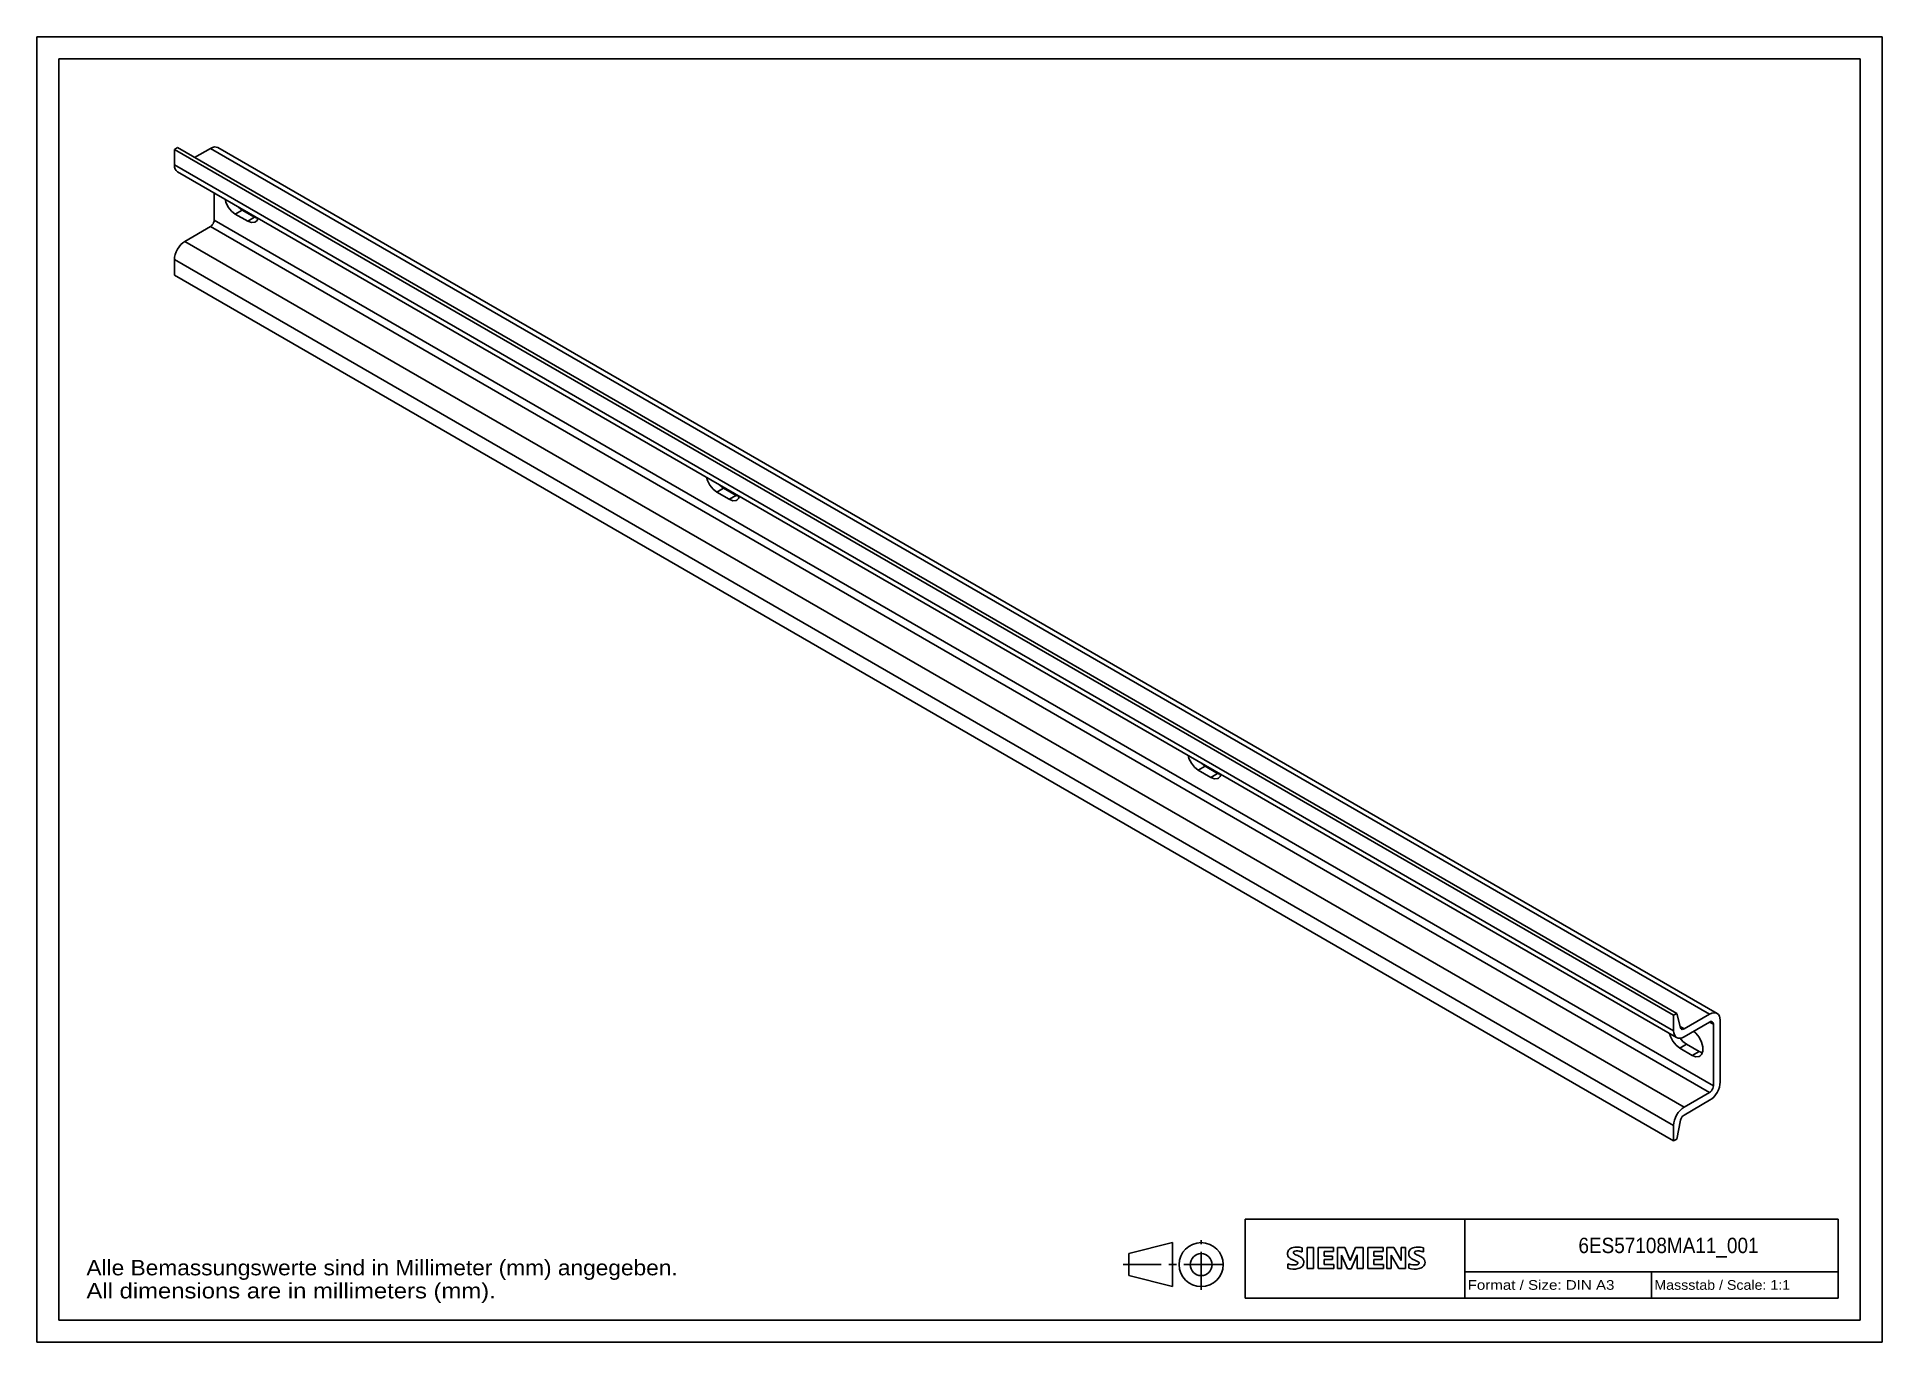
# Model space of a CAD drawing. Extents: x 0 to 420, y 0 to 297.
import ezdxf
from ezdxf.enums import TextEntityAlignment as Align

# ---------------------------------------------------------------- set-up
doc = ezdxf.new("R2010")
doc.units = 0
doc.header["$LTSCALE"] = 23.1
doc.linetypes.add('CENTER', pattern=[0.6, 0.375, -0.075, 0.075, -0.075])
doc.layers.get('0').update_dxf_attribs({"linetype": 'CONTINUOUS'})
for name, color, linetype in [('40000_ISO', 7, 'CONTINUOUS'), ('90000_FRAME', 7, 'CONTINUOUS'), ('91000_TIP', 7, 'CONTINUOUS')]:
    doc.layers.add(name, color=color, linetype=linetype)

msp = doc.modelspace()

# ---------------------------------------------------------------- linework, layer by layer
at = {"layer": '40000_ISO', "color": 7, "linetype": 'CONTINUOUS'}
for p, q in [((32, 271.8), (31.29, 271.39)), ((31.29, 271.39), (31.29, 267.88)), ((31.29, 271.39), (372.54, 74.38)), ((32, 271.8), (373.25, 74.78)), ((39.5, 271.64), (35.89, 269.56)), ((39.96, 271.86), (39.5, 271.64)), ((39.5, 271.64), (380.75, 74.62)), ((40.41, 271.96), (39.96, 271.86)), ((40.83, 271.94), (40.41, 271.96)), ((41.19, 271.81), (40.83, 271.94)), ((41.19, 271.81), (382.44, 74.79)), ((31.29, 267.88), (31.34, 267.37)), ((31.29, 267.88), (372.54, 70.86)), ((31.34, 267.37), (31.47, 266.93)), ((31.47, 266.93), (31.69, 266.57)), ((31.69, 266.57), (31.99, 266.33)), ((31.99, 266.33), (373.24, 69.31)), ((40.34, 261.51), (40.34, 255.3)), ((42.82, 260.08), (43.01, 259.36)), ((43.01, 259.36), (43.56, 258.28)), ((43.56, 258.28), (44.31, 257.36)), ((44.31, 257.36), (45.15, 256.7)), ((45.15, 256.7), (46.71, 257.59)), ((45.15, 256.7), (47.98, 255.06)), ((45.76, 258.38), (45.86, 258.25)), ((45.86, 258.25), (46.71, 257.59)), ((46.71, 257.59), (49.53, 255.96)), ((39.5, 253.84), (33.69, 250.48)), ((39.72, 254), (39.5, 253.84)), ((39.5, 253.84), (380.75, 56.82)), ((39.92, 254.21), (39.72, 254)), ((40.1, 254.47), (39.92, 254.21)), ((40.23, 254.75), (40.1, 254.47)), ((40.32, 255.03), (40.23, 254.75)), ((40.34, 255.3), (40.32, 255.03)), ((40.34, 255.3), (381.6, 58.29)), ((47.98, 255.06), (49.53, 255.96)), ((47.98, 255.06), (48.83, 254.75)), ((48.83, 254.75), (49.57, 254.81)), ((49.53, 255.96), (50.29, 255.68)), ((49.57, 254.81), (49.73, 254.89)), ((49.73, 254.89), (50.13, 255.26)), ((50.13, 255.26), (50.32, 255.75)), ((31.69, 248.1), (31.47, 247.49)), ((31.99, 248.69), (31.69, 248.1)), ((32.36, 249.25), (31.99, 248.69)), ((32.77, 249.74), (32.36, 249.25)), ((33.22, 250.16), (32.77, 249.74)), ((33.69, 250.48), (33.22, 250.16)), ((33.69, 250.48), (374.94, 53.47)), ((31.34, 246.89), (31.29, 246.33)), ((31.29, 246.33), (31.29, 242.81)), ((31.29, 246.33), (372.54, 49.31)), ((31.47, 247.49), (31.34, 246.89)), ((31.29, 242.81), (372.54, 45.8)), ((152.42, 196.8), (152.61, 196.09)), ((152.61, 196.09), (153.16, 195.01)), ((153.16, 195.01), (153.91, 194.08)), ((153.91, 194.08), (154.76, 193.42)), ((154.76, 193.42), (156.31, 194.32)), ((154.76, 193.42), (157.58, 191.79)), ((155.36, 195.1), (155.46, 194.98)), ((155.46, 194.98), (156.31, 194.32)), ((156.31, 194.32), (159.14, 192.68)), ((157.58, 191.79), (159.14, 192.68)), ((157.58, 191.79), (158.43, 191.47)), ((158.43, 191.47), (159.17, 191.54)), ((159.14, 192.68), (159.89, 192.4)), ((159.17, 191.54), (159.33, 191.61)), ((159.33, 191.61), (159.73, 191.98)), ((159.73, 191.98), (159.92, 192.47)), ((262.02, 133.52), (262.21, 132.81)), ((262.21, 132.81), (262.77, 131.73)), ((262.77, 131.73), (263.51, 130.8)), ((263.51, 130.8), (264.36, 130.14)), ((264.36, 130.14), (265.91, 131.04)), ((264.96, 131.83), (265.06, 131.7)), ((265.06, 131.7), (265.91, 131.04)), ((265.91, 131.04), (268.74, 129.41)), ((264.36, 130.14), (267.19, 128.51)), ((267.19, 128.51), (268.74, 129.41)), ((267.19, 128.51), (268.03, 128.19)), ((268.03, 128.19), (268.78, 128.26)), ((268.74, 129.41), (269.49, 129.12)), ((268.78, 128.26), (268.93, 128.34)), ((268.93, 128.34), (269.33, 128.7)), ((269.33, 128.7), (269.52, 129.19)), ((373.25, 74.78), (372.54, 74.38)), ((372.54, 74.38), (372.54, 70.86)), ((374.12, 71.52), (373.25, 74.78)), ((374.05, 71.78), (374.94, 71.27)), ((374.21, 71.34), (374.12, 71.52)), ((380.75, 74.62), (374.94, 71.27)), ((374.94, 69.48), (380.75, 72.83)), ((381.22, 74.84), (380.75, 74.62)), ((380.75, 72.83), (380.97, 72.92)), ((380.75, 72.83), (381.6, 72.34)), ((380.97, 72.92), (381.17, 72.94)), ((381.17, 72.94), (381.35, 72.89)), ((381.67, 74.94), (381.22, 74.84)), ((381.35, 72.89), (381.48, 72.76)), ((381.48, 72.76), (381.57, 72.58)), ((381.57, 72.58), (381.6, 72.34)), ((381.6, 72.34), (381.6, 58.29)), ((382.08, 74.93), (381.67, 74.94)), ((382.44, 74.79), (382.08, 74.93)), ((382.74, 74.54), (382.44, 74.79)), ((382.97, 74.19), (382.74, 74.54)), ((383.1, 73.75), (382.97, 74.19)), ((383.15, 73.24), (383.1, 73.75)), ((383.15, 59.18), (383.15, 73.24)), ((371.63, 70.24), (371.82, 69.53)), ((371.82, 69.53), (372.37, 68.45)), ((372.37, 68.45), (373.11, 67.53)), ((372.54, 70.86), (372.59, 70.35)), ((372.59, 70.35), (372.72, 69.91)), ((372.72, 69.91), (372.95, 69.56)), ((372.95, 69.56), (373.24, 69.31)), ((373.11, 67.53), (373.96, 66.87)), ((373.24, 69.31), (373.61, 69.18)), ((373.61, 69.18), (374.02, 69.16)), ((373.96, 66.87), (375.51, 67.76)), ((374.02, 69.16), (374.47, 69.26)), ((374.06, 69.17), (374.66, 68.42)), ((374.34, 71.21), (374.21, 71.34)), ((374.52, 71.16), (374.34, 71.21)), ((374.47, 69.26), (374.94, 69.48)), ((374.72, 71.18), (374.52, 71.16)), ((374.66, 68.42), (375.51, 67.76)), ((374.94, 71.27), (374.72, 71.18)), ((375.51, 67.76), (378.34, 66.13)), ((377.63, 70.29), (377.08, 70.72)), ((378.38, 69.36), (377.63, 70.29)), ((378.93, 68.28), (378.38, 69.36)), ((379.23, 67.18), (378.93, 68.28)), ((373.96, 66.87), (376.79, 65.23)), ((376.79, 65.23), (378.34, 66.13)), ((376.79, 65.23), (377.63, 64.92)), ((377.63, 64.92), (378.38, 64.98)), ((378.34, 66.13), (379.09, 65.85)), ((378.38, 64.98), (378.54, 65.06)), ((378.54, 65.06), (378.93, 65.42)), ((378.93, 65.42), (379.23, 66.19)), ((379.23, 66.19), (379.23, 67.18)), ((383.1, 58.62), (383.15, 59.18)), ((380.75, 56.82), (374.94, 53.47)), ((374.94, 51.67), (380.75, 55.03)), ((380.97, 56.98), (380.75, 56.82)), ((380.75, 55.03), (381.22, 55.35)), ((381.17, 57.19), (380.97, 56.98)), ((381.35, 57.45), (381.17, 57.19)), ((381.22, 55.35), (381.67, 55.77)), ((381.48, 57.73), (381.35, 57.45)), ((381.57, 58.02), (381.48, 57.73)), ((381.6, 58.29), (381.57, 58.02)), ((381.67, 55.77), (382.08, 56.26)), ((382.08, 56.26), (382.44, 56.82)), ((382.44, 56.82), (382.74, 57.41)), ((382.74, 57.41), (382.97, 58.02)), ((382.97, 58.02), (383.1, 58.62)), ((372.72, 50.47), (372.59, 49.88)), ((372.95, 51.08), (372.72, 50.47)), ((373.24, 51.67), (372.95, 51.08)), ((373.61, 52.23), (373.24, 51.67)), ((373.25, 46.21), (374.12, 50.47)), ((374.02, 52.72), (373.61, 52.23)), ((374.47, 53.14), (374.02, 52.72)), ((374.12, 50.47), (374.21, 50.76)), ((374.21, 50.76), (374.34, 51.04)), ((374.34, 51.04), (374.52, 51.3)), ((374.94, 53.47), (374.47, 53.14)), ((374.52, 51.3), (374.72, 51.51)), ((374.72, 51.51), (374.94, 51.67)), ((372.59, 49.88), (372.54, 49.31)), ((372.54, 49.31), (372.54, 45.8)), ((372.54, 45.8), (373.25, 46.21))]:
    msp.add_line(p, q, dxfattribs=at)
at = {"layer": '90000_FRAME', "color": 7, "linetype": 'CONTINUOUS'}
for p, q in [((0, 297), (0, 0)), ((420, 297), (0, 297)), ((420, 0), (420, 297)), ((5, 292), (5, 5)), ((415, 292), (5, 292)), ((415, 5), (415, 292)), ((275, 28), (410, 28)), ((275, 10), (275, 28)), ((325, 10), (325, 28)), ((410, 10), (410, 28)), ((284.89, 20.92), (285.17, 21.19)), ((288.03, 20.5), (288.03, 21.45)), ((289.12, 21.5), (290.55, 21.5)), ((289.12, 21.5), (289.12, 16.74)), ((290.55, 21.5), (290.55, 16.74)), ((295.16, 21.5), (291.64, 21.5)), ((291.64, 21.5), (291.64, 16.74)), ((295.16, 21.5), (295.16, 20.62)), ((297.73, 21.5), (296.02, 21.5)), ((296.02, 16.74), (296.02, 21.5)), ((297.73, 21.5), (298.96, 18.6)), ((300.15, 21.5), (298.96, 18.6)), ((301.86, 21.5), (300.15, 21.5)), ((301.86, 21.5), (301.86, 16.74)), ((306.47, 21.5), (302.96, 21.5)), ((302.96, 21.5), (302.96, 16.74)), ((306.47, 21.5), (306.47, 20.62)), ((308.85, 21.5), (307.3, 21.5)), ((307.3, 16.74), (307.3, 21.5)), ((308.85, 21.5), (310.54, 18.55)), ((311.49, 21.5), (310.54, 21.5)), ((310.54, 21.5), (310.54, 18.55)), ((311.49, 21.5), (311.49, 16.74)), ((315.62, 20.5), (315.62, 21.45)), ((284.7, 16.84), (284.7, 17.79)), ((295.16, 20.62), (293.02, 20.62)), ((293.02, 20.62), (293.02, 19.55)), ((294.87, 19.55), (293.02, 19.55)), ((294.87, 18.76), (293.02, 18.76)), ((293.02, 18.76), (293.02, 17.65)), ((295.21, 17.65), (293.02, 17.65)), ((294.87, 19.55), (294.87, 18.76)), ((295.21, 17.65), (295.21, 16.74)), ((298.3, 16.7), (296.97, 19.79)), ((296.97, 16.74), (296.97, 19.79)), ((300.48, 19.83), (299.15, 16.7)), ((300.48, 19.83), (300.48, 16.74)), ((306.47, 20.62), (304.33, 20.62)), ((304.33, 20.62), (304.33, 19.55)), ((306.19, 19.55), (304.33, 19.55)), ((306.19, 18.76), (304.33, 18.76)), ((304.33, 18.76), (304.33, 17.65)), ((306.52, 17.65), (304.33, 17.65)), ((306.19, 19.55), (306.19, 18.76)), ((306.52, 17.65), (306.52, 16.74)), ((309.97, 16.74), (308.26, 19.79)), ((308.26, 16.74), (308.26, 19.79)), ((312.3, 16.84), (312.3, 17.79)), ((289.12, 16.74), (290.55, 16.74)), ((291.64, 16.74), (295.21, 16.74)), ((296.02, 16.74), (296.97, 16.74)), ((298.3, 16.7), (299.15, 16.7)), ((301.86, 16.74), (300.48, 16.74)), ((302.96, 16.74), (306.52, 16.74)), ((307.3, 16.74), (308.26, 16.74)), ((311.49, 16.74), (309.97, 16.74)), ((325, 16), (410, 16)), ((367.5, 10), (367.5, 16)), ((275, 10), (410, 10)), ((5, 5), (415, 5)), ((0, 0), (420, 0))]:
    msp.add_line(p, q, dxfattribs=at)
for centre, radius, start, end in [((286.14, 19.94), 1.58, 121.2141, 141.5255), ((286.52, 19.25), 2.37, 86.2218, 120.4273), ((286.25, 12.56), 9.07, 78.6827, 87.3148), ((313.73, 19.94), 1.58, 121.2141, 141.5255), ((314.11, 19.25), 2.37, 86.2218, 120.4273), ((313.84, 12.56), 9.07, 78.6827, 87.3148), ((285.96, 20.14), 1.31, 164.1975, 195.8025), ((285.79, 20.25), 1.12, 142.8139, 167.1523), ((285.9, 20.1), 1.24, 194.7952, 225.7177), ((285.95, 20.8), 3.26, 247.53, 280.758), ((286.13, 21.38), 4.76, 252.5939, 280.9817), ((286.5, 20.81), 2.17, 227.3119, 242.704), ((290.36, 28.34), 10.63, 242.862, 247.1042), ((286.31, 20.37), 0.303, 154.44, 221.8202), ((286.39, 20.29), 0.41, 102.8288, 149.226), ((286.72, 20.75), 0.866, 222.776, 239.0362), ((279.56, 2.55), 17.33, 65.3415, 67.3998), ((287.62, 22.35), 2.7, 240.0482, 251.378), ((286.8, 18.55), 2.2, 84.04, 103.3428), ((286.41, 18.7), 1.11, 277.71, 295.6885), ((284.21, 13.42), 6.86, 59.902, 68.2036), ((286.69, 17.98), 0.34, 305.5032, 72.4653), ((286.46, 16.13), 4.64, 70.2626, 82.9524), ((286.58, 18.76), 2.1, 282.4058, 311.8644), ((286.89, 18.06), 1.5, 25.9563, 59.4835), ((286.95, 18.19), 1.43, 315.8905, 333.5229), ((286.96, 18.14), 1.41, 335.3868, 24.3915), ((313.56, 20.14), 1.31, 164.1975, 195.8025), ((313.39, 20.25), 1.12, 142.8139, 167.1523), ((313.49, 20.1), 1.24, 194.7952, 225.7177), ((313.54, 20.8), 3.26, 247.53, 280.758), ((313.72, 21.38), 4.76, 252.5939, 280.9817), ((314.1, 20.81), 2.17, 227.3119, 242.704), ((317.95, 28.34), 10.63, 242.862, 247.1042), ((313.9, 20.37), 0.303, 154.44, 221.8202), ((313.98, 20.29), 0.41, 102.8288, 149.226), ((314.31, 20.75), 0.866, 222.776, 239.0362), ((307.16, 2.55), 17.33, 65.3415, 67.3998), ((315.21, 22.35), 2.7, 240.0482, 251.378), ((314.4, 18.55), 2.2, 84.04, 103.3428), ((314, 18.7), 1.11, 277.71, 295.6885), ((311.8, 13.42), 6.86, 59.902, 68.2036), ((314.28, 17.98), 0.34, 305.5032, 72.4653), ((314.06, 16.13), 4.64, 70.2626, 82.9524), ((314.17, 18.76), 2.1, 282.4058, 311.8644), ((314.48, 18.06), 1.5, 25.9563, 59.4835), ((314.55, 18.19), 1.43, 315.8905, 333.5229), ((314.55, 18.14), 1.41, 335.3868, 24.3915)]:
    msp.add_arc(centre, radius, start, end, dxfattribs=at)
at = {"layer": '91000_TIP', "color": 7, "linetype": 'CONTINUOUS'}
for p, q in [((248.51, 20.13), (258.51, 22.63)), ((258.51, 22.63), (258.51, 12.63)), ((248.51, 20.13), (248.51, 15.13)), ((248.51, 15.13), (258.51, 12.63))]:
    msp.add_line(p, q, dxfattribs=at)
at = {"layer": '91000_TIP', "color": 7, "linetype": 'CENTER'}
for p, q in [((265.01, 11.91), (265.01, 23.19)), ((247.23, 17.63), (270.83, 17.63))]:
    msp.add_line(p, q, dxfattribs=at)
at = {"layer": '91000_TIP', "color": 7, "linetype": 'CONTINUOUS'}
for radius in [5, 2.5]:
    msp.add_circle((265.01, 17.63), radius, dxfattribs=at)

# ---------------------------------------------------------------- texts
at = {"color": 7, "linetype": 'CONTINUOUS'}
for s, p, p2 in [('Alle Bemassungswerte sind in Millimeter (mm) angegeben.', (11.28, 15.19), (145.86, 15.19)), ('All dimensions are in millimeters (mm).', (11.28, 9.94), (104.44, 9.94))]:
    msp.add_text(s, height=3.5, dxfattribs=at).set_placement(p, p2, align=Align.FIT)
at = {"layer": '90000_FRAME', "color": 7, "linetype": 'CONTINUOUS'}
for s, height, p, p2 in [('6ES57108MA11_001', 3.5, (350.88, 20.25), (391.88, 20.25)), ('Format / Size: DIN A3', 2.2, (325.66, 11.9), (359.08, 11.9)), ('Massstab / Scale: 1:1', 2.2, (368.16, 11.9), (399.06, 11.9))]:
    msp.add_text(s, height=height, dxfattribs=at).set_placement(p, p2, align=Align.FIT)

doc.saveas('drawing.dxf')
